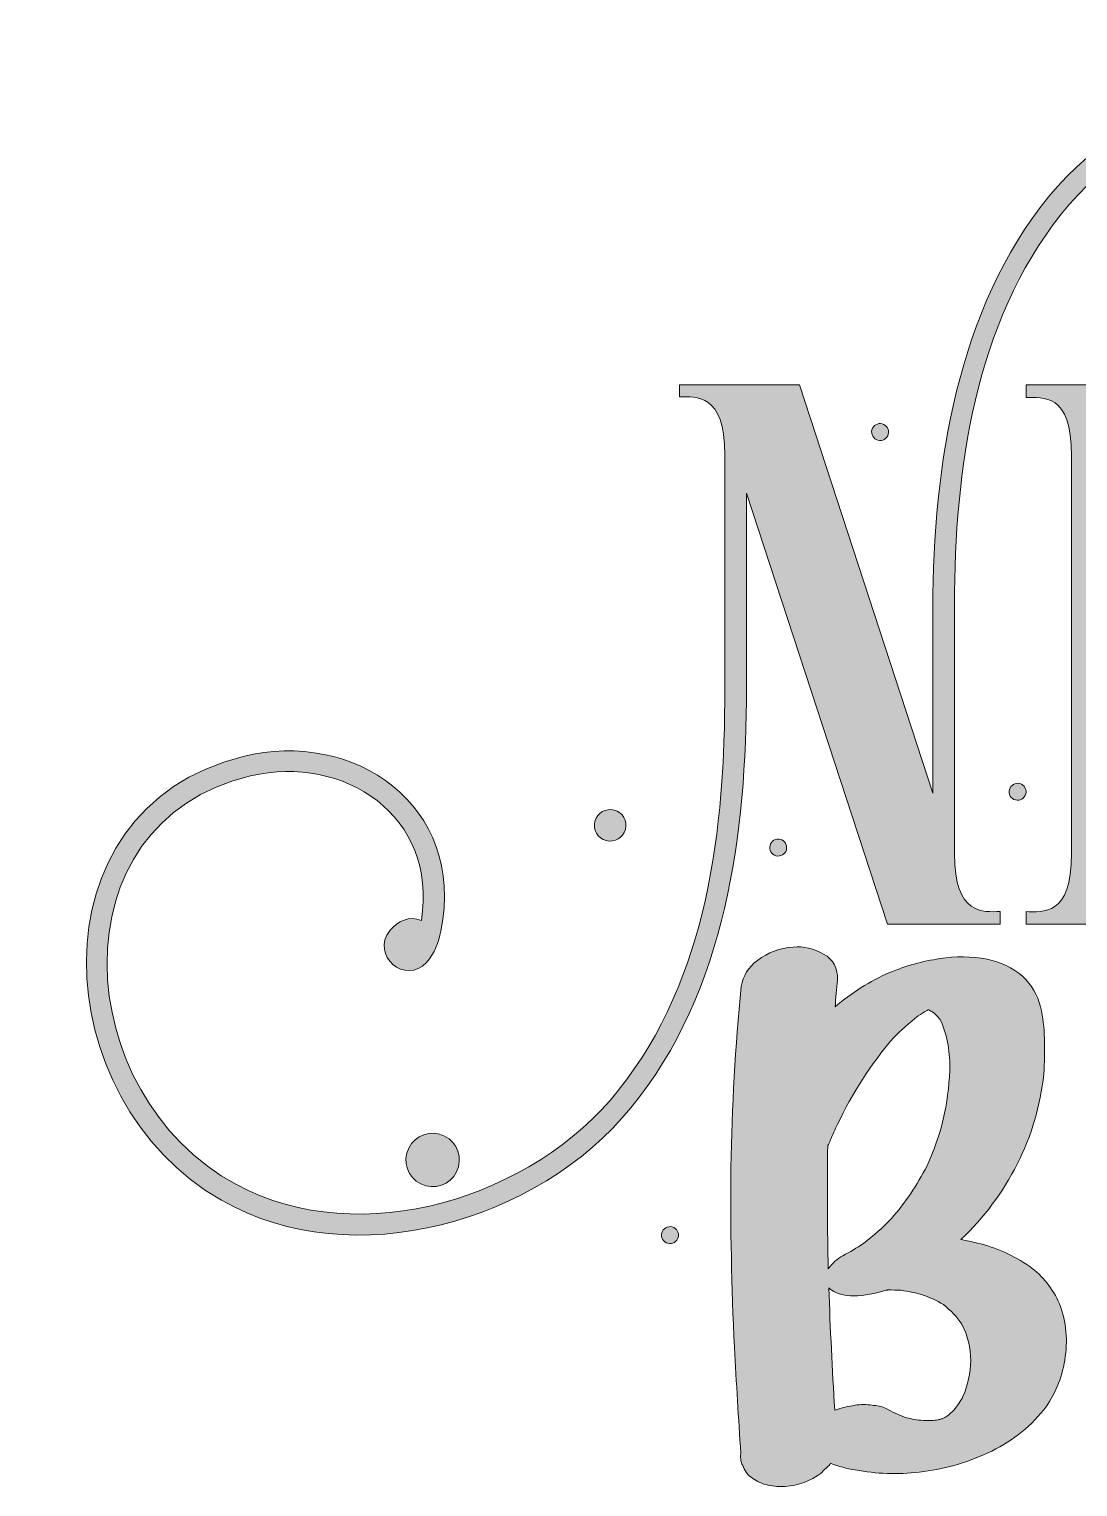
# Model space of a CAD drawing. Header units: inches. Extents: x 36 to 954, y -802 to -195.
# Drawn here: x 36 to 474, y -802 to -195 of the extents above; entities that cross this region are included whole.
import ezdxf

# ---------------------------------------------------------------- set-up
doc = ezdxf.new("R2010")
doc.units = ezdxf.units.IN
doc.header["$MEASUREMENT"] = 0
doc.layers.add('Layer 1', color=7, linetype='Continuous')

# ---------------------------------------------------------------- blocks, each defined once
blk = doc.blocks.new('block 2')
at = {"layer": 'Layer 1', "true_color": 0xffffff}
h = blk.add_hatch(color=7, dxfattribs=at)
h.dxf.hatch_style = 2
edge = h.paths.add_edge_path()
edge.add_spline(control_points=[(335.68, -388.06), (335.68, -388.06), (394.47, -567.84), (394.47, -567.84), (410.02, -567.84), (425.89, -567.84), (441.44, -567.84), (441.44, -567.84), (441.44, -562.56), (441.44, -562.56), (434.59, -562.56), (422.46, -564.42), (422.46, -538.29), (422.46, -503.77), (422.46, -468.93), (422.46, -434.41), (422.46, -378.73), (430.86, -317.15), (466.94, -271.73), (502.4, -227.25), (574.25, -204.55), (626.19, -232.54), (666.98, -254.49), (686.24, -302.88), (678.45, -342.96), (678.45, -342.96), (650.14, -342.96), (650.14, -342.96), (650.14, -342.96), (650.14, -348.25), (650.14, -348.25), (656.61, -348.25), (667.78, -346.32), (669, -368.38), (659.36, -384.82), (643.33, -397.6), (620.28, -402.99), (603.92, -406.79), (587.5, -404.45), (574.48, -397.24), (575.87, -384.06), (577.76, -373.24), (580.16, -366.6), (592.29, -335.19), (631.48, -350.12), (638.01, -388.06), (638.01, -388.06), (642.37, -388.06), (642.37, -388.06), (642.37, -388.06), (638.32, -338.61), (638.32, -338.61), (638.32, -338.61), (633.35, -338.61), (633.35, -338.61), (633.35, -341.72), (634.28, -351.05), (631.48, -353.23), (630.55, -353.85), (628.68, -353.85), (626.5, -351.67), (607.53, -334.25), (568.65, -339.23), (553.72, -359.45), (552.35, -361.25), (551.06, -363.37), (549.84, -365.74), (548.13, -358.87), (547.75, -351.25), (549.06, -342.96), (554.03, -344.83), (559.01, -342.65), (562.12, -338.61), (570.52, -328.03), (555.59, -315.9), (546.88, -325.54), (543.46, -329.28), (541.9, -333.63), (540.97, -338.61), (537.92, -353.66), (539.7, -367), (544.84, -378.11), (529.63, -425.58), (532.59, -523.54), (553.72, -551.36), (565.23, -566.91), (587.94, -573.44), (606.91, -568.78), (629.3, -563.49), (640.5, -544.83), (642.37, -522.74), (642.37, -522.74), (636.15, -522.74), (636.15, -522.74), (633.04, -560.38), (592.29, -576.24), (580.16, -544.2), (571.76, -521.73), (569.82, -453.56), (573.62, -406.62), (588.29, -413.65), (606.08, -415.68), (623.71, -411.39), (643.49, -406.41), (658.51, -396.53), (669.12, -383.73), (669.12, -435.31), (669.12, -486.67), (669.12, -538.29), (669.12, -564.73), (656.99, -562.56), (650.14, -562.56), (650.14, -562.56), (650.14, -567.84), (650.14, -567.84), (650.14, -567.84), (754.96, -567.84), (754.96, -567.84), (754.96, -567.84), (754.96, -536.12), (754.96, -536.12), (754.96, -536.12), (749.99, -536.12), (749.99, -536.12), (749.99, -536.12), (749.99, -542.34), (749.99, -542.34), (749.99, -568.15), (706.13, -568.15), (706.13, -538.29), (706.13, -538.29), (706.13, -493.19), (706.13, -493.19), (728.53, -493.51), (727.9, -498.48), (728.22, -512.17), (728.22, -512.17), (733.5, -512.17), (733.5, -512.17), (733.5, -497.55), (733.5, -482.93), (733.5, -468.31), (733.5, -468.31), (728.22, -468.31), (728.22, -468.31), (727.9, -482), (728.53, -486.97), (706.13, -487.28), (706.13, -487.28), (706.13, -372.51), (706.13, -372.51), (706.13, -342.96), (749.99, -342.96), (749.99, -368.47), (749.99, -372.51), (749.99, -374.69), (749.99, -375.31), (749.99, -375.31), (754.96, -375.31), (754.96, -375.31), (754.96, -375.31), (754.96, -342.96), (754.96, -342.96), (754.96, -342.96), (687.35, -342.96), (687.35, -342.96), (694.67, -300.28), (674.45, -249.98), (632.41, -226.01), (577.36, -194.59), (500.22, -217.3), (461.65, -264.58), (423.71, -310.92), (413.44, -377.18), (413.44, -435.65), (413.44, -461.47), (413.44, -487.28), (413.44, -513.1), (413.44, -513.1), (357.77, -342.96), (357.77, -342.96), (341.28, -342.96), (324.49, -342.96), (307.69, -342.96), (307.69, -342.96), (307.69, -347.94), (307.69, -347.94), (314.53, -347.94), (326.66, -346.07), (326.66, -372.2), (326.66, -372.2), (326.66, -469.55), (326.66, -469.55), (326.66, -527.72), (319.82, -589.93), (282.18, -637.21), (246.73, -681.68), (175.19, -704.39), (122.93, -676.4), (53.57, -639.07), (46.41, -525.23), (128.84, -505.95), (167.72, -496.93), (206.91, -522.43), (200.07, -566.29), (195.09, -564.11), (190.12, -566.6), (187.01, -570.33), (178.61, -580.91), (193.54, -593.35), (202.25, -583.71), (205.67, -579.97), (207.22, -575.31), (208.16, -570.64), (219.04, -518.08), (171.45, -486.35), (125.73, -497.86), (36.46, -519.94), (43.62, -641.25), (116.71, -682.93), (171.76, -714.34), (248.9, -691.64), (287.47, -644.36), (327.28, -595.84), (335.68, -529.59), (335.68, -468.93), (335.68, -468.93), (335.68, -388.06), (335.68, -388.06)], knot_values=[0, 0, 0, 0, 1, 1, 1, 2, 2, 2, 3, 3, 3, 4, 4, 4, 5, 5, 5, 6, 6, 6, 7, 7, 7, 8, 8, 8, 9, 9, 9, 10, 10, 10, 11, 11, 11, 12, 12, 12, 13, 13, 13, 14, 14, 14, 15, 15, 15, 16, 16, 16, 17, 17, 17, 18, 18, 18, 19, 19, 19, 20, 20, 20, 21, 21, 21, 22, 22, 22, 23, 23, 23, 24, 24, 24, 25, 25, 25, 26, 26, 26, 27, 27, 27, 28, 28, 28, 29, 29, 29, 30, 30, 30, 31, 31, 31, 32, 32, 32, 33, 33, 33, 34, 34, 34, 35, 35, 35, 36, 36, 36, 37, 37, 37, 38, 38, 38, 39, 39, 39, 40, 40, 40, 41, 41, 41, 42, 42, 42, 43, 43, 43, 44, 44, 44, 45, 45, 45, 46, 46, 46, 47, 47, 47, 48, 48, 48, 49, 49, 49, 50, 50, 50, 51, 51, 51, 52, 52, 52, 53, 53, 53, 54, 54, 54, 55, 55, 55, 56, 56, 56, 57, 57, 57, 58, 58, 58, 59, 59, 59, 60, 60, 60, 61, 61, 61, 62, 62, 62, 63, 63, 63, 64, 64, 64, 65, 65, 65, 66, 66, 66, 67, 67, 67, 68, 68, 68, 69, 69, 69, 70, 70, 70, 71, 71, 71, 72, 72, 72, 73, 73, 73, 74, 74, 74, 75, 75, 75, 76, 76, 76, 76], degree=3, periodic=1)
h = blk.add_hatch(color=7, dxfattribs=at)
h.dxf.hatch_style = 2
edge = h.paths.add_edge_path()
edge.add_spline(control_points=[(527.28, -348.25), (527.28, -348.25), (527.28, -342.96), (527.28, -342.96), (502.4, -342.96), (477.2, -342.96), (452.32, -342.96), (452.32, -342.96), (452.32, -348.25), (452.32, -348.25), (459.16, -348.25), (471.29, -346.07), (471.29, -372.51), (471.29, -427.88), (471.29, -482.93), (471.29, -538.29), (471.29, -564.73), (459.16, -562.56), (452.32, -562.56), (452.32, -562.56), (452.32, -567.84), (452.32, -567.84), (477.2, -567.84), (502.4, -567.84), (527.28, -567.84), (527.28, -567.84), (527.28, -562.56), (527.28, -562.56), (520.44, -562.56), (508.31, -564.73), (508.31, -538.29), (508.31, -482.93), (508.31, -427.88), (508.31, -372.51), (508.31, -346.07), (520.44, -348.25), (527.28, -348.25)], knot_values=[0, 0, 0, 0, 1, 1, 1, 2, 2, 2, 3, 3, 3, 4, 4, 4, 5, 5, 5, 6, 6, 6, 7, 7, 7, 8, 8, 8, 9, 9, 9, 10, 10, 10, 11, 11, 11, 12, 12, 12, 12], degree=3, periodic=1)
h = blk.add_hatch(color=7, dxfattribs=at)
h.dxf.hatch_style = 2
edge = h.paths.add_edge_path()
edge.add_spline(control_points=[(453.82, -710.54), (447.12, -705.88), (439.84, -702.63), (431.97, -700.78), (429.73, -700.2), (427.45, -699.71), (425.12, -699.32), (434.73, -690.19), (442.55, -679.7), (448.58, -667.84), (454.6, -655.99), (458.29, -643.51), (459.65, -630.39), (460.04, -625.44), (460.14, -620.48), (459.95, -615.53), (459.85, -611.06), (459.31, -606.63), (458.34, -602.26), (457.08, -597.31), (454.6, -593.08), (450.91, -589.58), (446.63, -585.89), (441.68, -583.51), (436.04, -582.44), (429.44, -581.18), (422.88, -581.08), (416.37, -582.15), (409.08, -583.22), (402.09, -585.16), (395.38, -587.98), (387.13, -591.58), (379.55, -596.34), (372.65, -602.26), (372.94, -598.47), (373.28, -594.74), (373.67, -591.04), (373.86, -586.18), (371.92, -582.59), (367.84, -580.26), (363.76, -577.92), (359.53, -576.95), (355.16, -577.34), (349.63, -577.73), (344.67, -579.58), (340.3, -582.88), (336.51, -585.7), (334.22, -589.34), (333.45, -593.81), (331.02, -618.88), (329.61, -643.99), (329.22, -669.16), (328.93, -694.13), (329.41, -719.14), (330.68, -744.21), (331.46, -758.98), (332.33, -773.75), (333.3, -788.51), (333.01, -790.65), (333.4, -792.55), (334.47, -794.2), (335.15, -796.14), (336.41, -797.69), (338.26, -798.86), (340.1, -800.22), (342.26, -801.17), (344.74, -801.7), (347.22, -802.24), (349.57, -802.41), (351.81, -802.21), (357.35, -801.82), (362.35, -799.98), (366.82, -796.67), (367.31, -796.09), (367.84, -795.56), (368.42, -795.07), (369.01, -794.49), (369.59, -793.96), (370.17, -793.47), (370.37, -793.18), (370.56, -792.89), (370.76, -792.59), (374.16, -793.86), (377.56, -794.78), (380.96, -795.36), (389.9, -797.02), (398.83, -797.31), (407.77, -796.24), (417.58, -795.17), (427.11, -792.52), (436.34, -788.29), (445.57, -784.07), (453.34, -778.07), (459.65, -770.3), (464.32, -764.18), (467.23, -757.28), (468.4, -749.6), (469.86, -741.54), (469.13, -733.72), (466.21, -726.14), (463.49, -719.73), (459.36, -714.53), (453.82, -710.54)], knot_values=[0, 0, 0, 0, 1, 1, 1, 2, 2, 2, 3, 3, 3, 4, 4, 4, 5, 5, 5, 6, 6, 6, 7, 7, 7, 8, 8, 8, 9, 9, 9, 10, 10, 10, 11, 11, 11, 12, 12, 12, 13, 13, 13, 14, 14, 14, 15, 15, 15, 16, 16, 16, 17, 17, 17, 18, 18, 18, 19, 19, 19, 20, 20, 20, 21, 21, 21, 22, 22, 22, 23, 23, 23, 24, 24, 24, 25, 25, 25, 26, 26, 26, 27, 27, 27, 28, 28, 28, 29, 29, 29, 30, 30, 30, 31, 31, 31, 32, 32, 32, 33, 33, 33, 34, 34, 34, 34], degree=3, periodic=1)
edge = h.paths.add_edge_path()
edge.add_spline(control_points=[(369.59, -660.12), (369.98, -659.44), (370.32, -658.71), (370.61, -657.93), (371.58, -655.7), (372.6, -653.47), (373.67, -651.23), (379.79, -638.21), (387.51, -626.26), (396.84, -615.38), (400.14, -611.98), (403.64, -608.87), (407.34, -606.05), (408.5, -605.28), (409.67, -604.55), (410.83, -603.87), (410.83, -603.87), (410.98, -603.72), (410.98, -603.72), (411.17, -603.63), (411.32, -603.57), (411.42, -603.57), (411.42, -603.57), (411.56, -603.57), (411.56, -603.57), (411.56, -603.57), (411.71, -603.57), (411.71, -603.57), (412.29, -603.87), (412.87, -604.16), (413.46, -604.45), (414.72, -605.52), (415.84, -606.73), (416.81, -608.09), (419.53, -614.7), (420.74, -621.6), (420.45, -628.79), (419.96, -642.68), (416.81, -655.94), (410.98, -668.57), (406.9, -676.54), (401.94, -683.88), (396.11, -690.58), (392.52, -694.27), (388.63, -697.72), (384.45, -700.93), (381.73, -702.77), (378.87, -704.47), (375.86, -706.03), (373.53, -707.29), (371.48, -709.14), (369.73, -711.57), (369.73, -711.08), (369.73, -710.64), (369.73, -710.25), (369.73, -709.57), (369.73, -708.94), (369.73, -708.36), (369.35, -692.33), (369.3, -676.25), (369.59, -660.12)], knot_values=[0, 0, 0, 0, 1, 1, 1, 2, 2, 2, 3, 3, 3, 4, 4, 4, 5, 5, 5, 6, 6, 6, 7, 7, 7, 8, 8, 8, 9, 9, 9, 10, 10, 10, 11, 11, 11, 12, 12, 12, 13, 13, 13, 14, 14, 14, 15, 15, 15, 16, 16, 16, 17, 17, 17, 18, 18, 18, 19, 19, 19, 20, 20, 20, 20], degree=3, periodic=1)
edge = h.paths.add_edge_path()
edge.add_spline(control_points=[(425.99, -764.76), (424.92, -766.8), (423.66, -768.69), (422.2, -770.44), (421.33, -771.22), (420.45, -772), (419.58, -772.77), (419.09, -773.07), (418.6, -773.36), (418.12, -773.65), (417.73, -773.84), (417.34, -773.99), (416.95, -774.09), (416.47, -774.18), (416.03, -774.33), (415.64, -774.52), (414.77, -774.62), (413.84, -774.72), (412.87, -774.81), (411.32, -774.81), (409.81, -774.77), (408.36, -774.67), (406.02, -774.38), (403.79, -773.94), (401.65, -773.36), (398.93, -772.39), (396.36, -771.17), (393.93, -769.71), (392.08, -768.84), (390.14, -768.4), (388.1, -768.4), (385.67, -768.02), (383.29, -768.02), (380.96, -768.4), (378.24, -768.79), (375.42, -769.47), (372.5, -770.44), (371.44, -753.44), (370.61, -736.44), (370.03, -719.43), (370.32, -719.73), (370.66, -720.02), (371.05, -720.31), (373.86, -722.06), (376.97, -722.88), (380.37, -722.79), (384.94, -722.69), (389.41, -721.91), (393.78, -720.46), (393.98, -720.46), (394.17, -720.46), (394.36, -720.46), (394.46, -720.36), (394.56, -720.31), (394.66, -720.31), (396.5, -720.31), (398.35, -720.36), (400.19, -720.46), (403.11, -720.84), (405.93, -721.43), (408.65, -722.2), (411.85, -723.27), (414.91, -724.68), (417.83, -726.43), (420.84, -728.76), (423.41, -731.48), (425.55, -734.59), (427.98, -739.35), (429.2, -744.41), (429.2, -749.75), (429.1, -754.99), (428.03, -760), (425.99, -764.76)], knot_values=[0, 0, 0, 0, 1, 1, 1, 2, 2, 2, 3, 3, 3, 4, 4, 4, 5, 5, 5, 6, 6, 6, 7, 7, 7, 8, 8, 8, 9, 9, 9, 10, 10, 10, 11, 11, 11, 12, 12, 12, 13, 13, 13, 14, 14, 14, 15, 15, 15, 16, 16, 16, 17, 17, 17, 18, 18, 18, 19, 19, 19, 20, 20, 20, 21, 21, 21, 22, 22, 22, 23, 23, 23, 24, 24, 24, 24], degree=3, periodic=1)
at = {"layer": 'Layer 1', "lineweight": 0}
for points, knots in [([(335.68, -388.06), (335.68, -388.06), (394.47, -567.84), (394.47, -567.84), (410.02, -567.84), (425.89, -567.84), (441.44, -567.84), (441.44, -567.84), (441.44, -562.56), (441.44, -562.56), (434.59, -562.56), (422.46, -564.42), (422.46, -538.29), (422.46, -503.77), (422.46, -468.93), (422.46, -434.41), (422.46, -378.73), (430.86, -317.15), (466.94, -271.73), (502.4, -227.25), (574.25, -204.55), (626.19, -232.54), (666.98, -254.49), (686.24, -302.88), (678.45, -342.96), (678.45, -342.96), (650.14, -342.96), (650.14, -342.96), (650.14, -342.96), (650.14, -348.25), (650.14, -348.25), (656.61, -348.25), (667.78, -346.32), (669, -368.38), (659.36, -384.82), (643.33, -397.6), (620.28, -402.99), (603.92, -406.79), (587.5, -404.45), (574.48, -397.24), (575.87, -384.06), (577.76, -373.24), (580.16, -366.6), (592.29, -335.19), (631.48, -350.12), (638.01, -388.06), (638.01, -388.06), (642.37, -388.06), (642.37, -388.06), (642.37, -388.06), (638.32, -338.61), (638.32, -338.61), (638.32, -338.61), (633.35, -338.61), (633.35, -338.61), (633.35, -341.72), (634.28, -351.05), (631.48, -353.23), (630.55, -353.85), (628.68, -353.85), (626.5, -351.67), (607.53, -334.25), (568.65, -339.23), (553.72, -359.45), (552.35, -361.25), (551.06, -363.37), (549.84, -365.74), (548.13, -358.87), (547.75, -351.25), (549.06, -342.96), (554.03, -344.83), (559.01, -342.65), (562.12, -338.61), (570.52, -328.03), (555.59, -315.9), (546.88, -325.54), (543.46, -329.28), (541.9, -333.63), (540.97, -338.61), (537.92, -353.66), (539.7, -367), (544.84, -378.11), (529.63, -425.58), (532.59, -523.54), (553.72, -551.36), (565.23, -566.91), (587.94, -573.44), (606.91, -568.78), (629.3, -563.49), (640.5, -544.83), (642.37, -522.74), (642.37, -522.74), (636.15, -522.74), (636.15, -522.74), (633.04, -560.38), (592.29, -576.24), (580.16, -544.2), (571.76, -521.73), (569.82, -453.56), (573.62, -406.62), (588.29, -413.65), (606.08, -415.68), (623.71, -411.39), (643.49, -406.41), (658.51, -396.53), (669.12, -383.73), (669.12, -435.31), (669.12, -486.67), (669.12, -538.29), (669.12, -564.73), (656.99, -562.56), (650.14, -562.56), (650.14, -562.56), (650.14, -567.84), (650.14, -567.84), (650.14, -567.84), (754.96, -567.84), (754.96, -567.84), (754.96, -567.84), (754.96, -536.12), (754.96, -536.12), (754.96, -536.12), (749.99, -536.12), (749.99, -536.12), (749.99, -536.12), (749.99, -542.34), (749.99, -542.34), (749.99, -568.15), (706.13, -568.15), (706.13, -538.29), (706.13, -538.29), (706.13, -493.19), (706.13, -493.19), (728.53, -493.51), (727.9, -498.48), (728.22, -512.17), (728.22, -512.17), (733.5, -512.17), (733.5, -512.17), (733.5, -497.55), (733.5, -482.93), (733.5, -468.31), (733.5, -468.31), (728.22, -468.31), (728.22, -468.31), (727.9, -482), (728.53, -486.97), (706.13, -487.28), (706.13, -487.28), (706.13, -372.51), (706.13, -372.51), (706.13, -342.96), (749.99, -342.96), (749.99, -368.47), (749.99, -372.51), (749.99, -374.69), (749.99, -375.31), (749.99, -375.31), (754.96, -375.31), (754.96, -375.31), (754.96, -375.31), (754.96, -342.96), (754.96, -342.96), (754.96, -342.96), (687.35, -342.96), (687.35, -342.96), (694.67, -300.28), (674.45, -249.98), (632.41, -226.01), (577.36, -194.59), (500.22, -217.3), (461.65, -264.58), (423.71, -310.92), (413.44, -377.18), (413.44, -435.65), (413.44, -461.47), (413.44, -487.28), (413.44, -513.1), (413.44, -513.1), (357.77, -342.96), (357.77, -342.96), (341.28, -342.96), (324.49, -342.96), (307.69, -342.96), (307.69, -342.96), (307.69, -347.94), (307.69, -347.94), (314.53, -347.94), (326.66, -346.07), (326.66, -372.2), (326.66, -372.2), (326.66, -469.55), (326.66, -469.55), (326.66, -527.72), (319.82, -589.93), (282.18, -637.21), (246.73, -681.68), (175.19, -704.39), (122.93, -676.4), (53.57, -639.07), (46.41, -525.23), (128.84, -505.95), (167.72, -496.93), (206.91, -522.43), (200.07, -566.29), (195.09, -564.11), (190.12, -566.6), (187.01, -570.33), (178.61, -580.91), (193.54, -593.35), (202.25, -583.71), (205.67, -579.97), (207.22, -575.31), (208.16, -570.64), (219.04, -518.08), (171.45, -486.35), (125.73, -497.86), (36.46, -519.94), (43.62, -641.25), (116.71, -682.93), (171.76, -714.34), (248.9, -691.64), (287.47, -644.36), (327.28, -595.84), (335.68, -529.59), (335.68, -468.93), (335.68, -468.93), (335.68, -388.06), (335.68, -388.06)], [0, 0, 0, 0, 1, 1, 1, 2, 2, 2, 3, 3, 3, 4, 4, 4, 5, 5, 5, 6, 6, 6, 7, 7, 7, 8, 8, 8, 9, 9, 9, 10, 10, 10, 11, 11, 11, 12, 12, 12, 13, 13, 13, 14, 14, 14, 15, 15, 15, 16, 16, 16, 17, 17, 17, 18, 18, 18, 19, 19, 19, 20, 20, 20, 21, 21, 21, 22, 22, 22, 23, 23, 23, 24, 24, 24, 25, 25, 25, 26, 26, 26, 27, 27, 27, 28, 28, 28, 29, 29, 29, 30, 30, 30, 31, 31, 31, 32, 32, 32, 33, 33, 33, 34, 34, 34, 35, 35, 35, 36, 36, 36, 37, 37, 37, 38, 38, 38, 39, 39, 39, 40, 40, 40, 41, 41, 41, 42, 42, 42, 43, 43, 43, 44, 44, 44, 45, 45, 45, 46, 46, 46, 47, 47, 47, 48, 48, 48, 49, 49, 49, 50, 50, 50, 51, 51, 51, 52, 52, 52, 53, 53, 53, 54, 54, 54, 55, 55, 55, 56, 56, 56, 57, 57, 57, 58, 58, 58, 59, 59, 59, 60, 60, 60, 61, 61, 61, 62, 62, 62, 63, 63, 63, 64, 64, 64, 65, 65, 65, 66, 66, 66, 67, 67, 67, 68, 68, 68, 69, 69, 69, 70, 70, 70, 71, 71, 71, 72, 72, 72, 73, 73, 73, 74, 74, 74, 75, 75, 75, 76, 76, 76, 76]), ([(527.28, -348.25), (527.28, -348.25), (527.28, -342.96), (527.28, -342.96), (502.4, -342.96), (477.2, -342.96), (452.32, -342.96), (452.32, -342.96), (452.32, -348.25), (452.32, -348.25), (459.16, -348.25), (471.29, -346.07), (471.29, -372.51), (471.29, -427.88), (471.29, -482.93), (471.29, -538.29), (471.29, -564.73), (459.16, -562.56), (452.32, -562.56), (452.32, -562.56), (452.32, -567.84), (452.32, -567.84), (477.2, -567.84), (502.4, -567.84), (527.28, -567.84), (527.28, -567.84), (527.28, -562.56), (527.28, -562.56), (520.44, -562.56), (508.31, -564.73), (508.31, -538.29), (508.31, -482.93), (508.31, -427.88), (508.31, -372.51), (508.31, -346.07), (520.44, -348.25), (527.28, -348.25)], [0, 0, 0, 0, 1, 1, 1, 2, 2, 2, 3, 3, 3, 4, 4, 4, 5, 5, 5, 6, 6, 6, 7, 7, 7, 8, 8, 8, 9, 9, 9, 10, 10, 10, 11, 11, 11, 12, 12, 12, 12]), ([(453.82, -710.54), (447.12, -705.88), (439.84, -702.63), (431.97, -700.78), (429.73, -700.2), (427.45, -699.71), (425.12, -699.32), (434.73, -690.19), (442.55, -679.7), (448.58, -667.84), (454.6, -655.99), (458.29, -643.51), (459.65, -630.39), (460.04, -625.44), (460.14, -620.48), (459.95, -615.53), (459.85, -611.06), (459.31, -606.63), (458.34, -602.26), (457.08, -597.31), (454.6, -593.08), (450.91, -589.58), (446.63, -585.89), (441.68, -583.51), (436.04, -582.44), (429.44, -581.18), (422.88, -581.08), (416.37, -582.15), (409.08, -583.22), (402.09, -585.16), (395.38, -587.98), (387.13, -591.58), (379.55, -596.34), (372.65, -602.26), (372.94, -598.47), (373.28, -594.74), (373.67, -591.04), (373.86, -586.18), (371.92, -582.59), (367.84, -580.26), (363.76, -577.92), (359.53, -576.95), (355.16, -577.34), (349.63, -577.73), (344.67, -579.58), (340.3, -582.88), (336.51, -585.7), (334.22, -589.34), (333.45, -593.81), (331.02, -618.88), (329.61, -643.99), (329.22, -669.16), (328.93, -694.13), (329.41, -719.14), (330.68, -744.21), (331.46, -758.98), (332.33, -773.75), (333.3, -788.51), (333.01, -790.65), (333.4, -792.55), (334.47, -794.2), (335.15, -796.14), (336.41, -797.69), (338.26, -798.86), (340.1, -800.22), (342.26, -801.17), (344.74, -801.7), (347.22, -802.24), (349.57, -802.41), (351.81, -802.21), (357.35, -801.82), (362.35, -799.98), (366.82, -796.67), (367.31, -796.09), (367.84, -795.56), (368.42, -795.07), (369.01, -794.49), (369.59, -793.96), (370.17, -793.47), (370.37, -793.18), (370.56, -792.89), (370.76, -792.59), (374.16, -793.86), (377.56, -794.78), (380.96, -795.36), (389.9, -797.02), (398.83, -797.31), (407.77, -796.24), (417.58, -795.17), (427.11, -792.52), (436.34, -788.29), (445.57, -784.07), (453.34, -778.07), (459.65, -770.3), (464.32, -764.18), (467.23, -757.28), (468.4, -749.6), (469.86, -741.54), (469.13, -733.72), (466.21, -726.14), (463.49, -719.73), (459.36, -714.53), (453.82, -710.54)], [0, 0, 0, 0, 1, 1, 1, 2, 2, 2, 3, 3, 3, 4, 4, 4, 5, 5, 5, 6, 6, 6, 7, 7, 7, 8, 8, 8, 9, 9, 9, 10, 10, 10, 11, 11, 11, 12, 12, 12, 13, 13, 13, 14, 14, 14, 15, 15, 15, 16, 16, 16, 17, 17, 17, 18, 18, 18, 19, 19, 19, 20, 20, 20, 21, 21, 21, 22, 22, 22, 23, 23, 23, 24, 24, 24, 25, 25, 25, 26, 26, 26, 27, 27, 27, 28, 28, 28, 29, 29, 29, 30, 30, 30, 31, 31, 31, 32, 32, 32, 33, 33, 33, 34, 34, 34, 34]), ([(369.59, -660.12), (369.98, -659.44), (370.32, -658.71), (370.61, -657.93), (371.58, -655.7), (372.6, -653.47), (373.67, -651.23), (379.79, -638.21), (387.51, -626.26), (396.84, -615.38), (400.14, -611.98), (403.64, -608.87), (407.34, -606.05), (408.5, -605.28), (409.67, -604.55), (410.83, -603.87), (410.83, -603.87), (410.98, -603.72), (410.98, -603.72), (411.17, -603.63), (411.32, -603.57), (411.42, -603.57), (411.42, -603.57), (411.56, -603.57), (411.56, -603.57), (411.56, -603.57), (411.71, -603.57), (411.71, -603.57), (412.29, -603.87), (412.87, -604.16), (413.46, -604.45), (414.72, -605.52), (415.84, -606.73), (416.81, -608.09), (419.53, -614.7), (420.74, -621.6), (420.45, -628.79), (419.96, -642.68), (416.81, -655.94), (410.98, -668.57), (406.9, -676.54), (401.94, -683.88), (396.11, -690.58), (392.52, -694.27), (388.63, -697.72), (384.45, -700.93), (381.73, -702.77), (378.87, -704.47), (375.86, -706.03), (373.53, -707.29), (371.48, -709.14), (369.73, -711.57), (369.73, -711.08), (369.73, -710.64), (369.73, -710.25), (369.73, -709.57), (369.73, -708.94), (369.73, -708.36), (369.35, -692.33), (369.3, -676.25), (369.59, -660.12)], [0, 0, 0, 0, 1, 1, 1, 2, 2, 2, 3, 3, 3, 4, 4, 4, 5, 5, 5, 6, 6, 6, 7, 7, 7, 8, 8, 8, 9, 9, 9, 10, 10, 10, 11, 11, 11, 12, 12, 12, 13, 13, 13, 14, 14, 14, 15, 15, 15, 16, 16, 16, 17, 17, 17, 18, 18, 18, 19, 19, 19, 20, 20, 20, 20]), ([(425.99, -764.76), (424.92, -766.8), (423.66, -768.69), (422.2, -770.44), (421.33, -771.22), (420.45, -772), (419.58, -772.77), (419.09, -773.07), (418.6, -773.36), (418.12, -773.65), (417.73, -773.84), (417.34, -773.99), (416.95, -774.09), (416.47, -774.18), (416.03, -774.33), (415.64, -774.52), (414.77, -774.62), (413.84, -774.72), (412.87, -774.81), (411.32, -774.81), (409.81, -774.77), (408.36, -774.67), (406.02, -774.38), (403.79, -773.94), (401.65, -773.36), (398.93, -772.39), (396.36, -771.17), (393.93, -769.71), (392.08, -768.84), (390.14, -768.4), (388.1, -768.4), (385.67, -768.02), (383.29, -768.02), (380.96, -768.4), (378.24, -768.79), (375.42, -769.47), (372.5, -770.44), (371.44, -753.44), (370.61, -736.44), (370.03, -719.43), (370.32, -719.73), (370.66, -720.02), (371.05, -720.31), (373.86, -722.06), (376.97, -722.88), (380.37, -722.79), (384.94, -722.69), (389.41, -721.91), (393.78, -720.46), (393.98, -720.46), (394.17, -720.46), (394.36, -720.46), (394.46, -720.36), (394.56, -720.31), (394.66, -720.31), (396.5, -720.31), (398.35, -720.36), (400.19, -720.46), (403.11, -720.84), (405.93, -721.43), (408.65, -722.2), (411.85, -723.27), (414.91, -724.68), (417.83, -726.43), (420.84, -728.76), (423.41, -731.48), (425.55, -734.59), (427.98, -739.35), (429.2, -744.41), (429.2, -749.75), (429.1, -754.99), (428.03, -760), (425.99, -764.76)], [0, 0, 0, 0, 1, 1, 1, 2, 2, 2, 3, 3, 3, 4, 4, 4, 5, 5, 5, 6, 6, 6, 7, 7, 7, 8, 8, 8, 9, 9, 9, 10, 10, 10, 11, 11, 11, 12, 12, 12, 13, 13, 13, 14, 14, 14, 15, 15, 15, 16, 16, 16, 17, 17, 17, 18, 18, 18, 19, 19, 19, 20, 20, 20, 21, 21, 21, 22, 22, 22, 23, 23, 23, 24, 24, 24, 24])]:
    blk.add_open_spline(points, degree=3, knots=knots, dxfattribs=at)

msp = doc.modelspace()

# ---------------------------------------------------------------- hatches: boundary and pattern name
at = {"layer": 'Layer 1', "true_color": 0xffffff}
h = msp.add_hatch(color=7, dxfattribs=at)
h.dxf.hatch_style = 2
edge = h.paths.add_edge_path()
edge.add_spline(control_points=[(392.33, -359.18), (394.21, -359.68), (395.33, -361.62), (394.83, -363.51), (394.32, -365.39), (392.38, -366.51), (390.5, -366.01), (388.61, -365.5), (387.49, -363.56), (387.99, -361.68), (388.5, -359.79), (390.44, -358.67), (392.33, -359.18)], knot_values=[0, 0, 0, 0, 1, 1, 1, 2, 2, 2, 3, 3, 3, 4, 4, 4, 4], degree=3, periodic=1)
h = msp.add_hatch(color=7, dxfattribs=at)
h.dxf.hatch_style = 2
edge = h.paths.add_edge_path()
edge.add_spline(control_points=[(449.7, -509.17), (451.58, -509.67), (452.7, -511.61), (452.2, -513.5), (451.69, -515.38), (449.76, -516.5), (447.87, -516), (445.98, -515.49), (444.86, -513.55), (445.37, -511.67), (445.87, -509.78), (447.81, -508.66), (449.7, -509.17)], knot_values=[0, 0, 0, 0, 1, 1, 1, 2, 2, 2, 3, 3, 3, 4, 4, 4, 4], degree=3, periodic=1)
h = msp.add_hatch(color=7, dxfattribs=at)
h.dxf.hatch_style = 2
edge = h.paths.add_edge_path()
edge.add_spline(control_points=[(280.54, -520.22), (284.04, -521.16), (286.13, -524.76), (285.19, -528.27), (284.25, -531.78), (280.64, -533.86), (277.14, -532.92), (273.63, -531.98), (271.55, -528.38), (272.48, -524.87), (273.42, -521.36), (277.03, -519.28), (280.54, -520.22)], knot_values=[0, 0, 0, 0, 1, 1, 1, 2, 2, 2, 3, 3, 3, 4, 4, 4, 4], degree=3, periodic=1)
h = msp.add_hatch(color=7, dxfattribs=at)
h.dxf.hatch_style = 2
edge = h.paths.add_edge_path()
edge.add_spline(control_points=[(349.82, -532.42), (351.7, -532.93), (352.82, -534.87), (352.32, -536.75), (351.81, -538.64), (349.88, -539.76), (347.99, -539.25), (346.1, -538.75), (344.98, -536.81), (345.49, -534.92), (345.99, -533.04), (347.93, -531.92), (349.82, -532.42)], knot_values=[0, 0, 0, 0, 1, 1, 1, 2, 2, 2, 3, 3, 3, 4, 4, 4, 4], degree=3, periodic=1)
h = msp.add_hatch(color=7, dxfattribs=at)
h.dxf.hatch_style = 2
edge = h.paths.add_edge_path()
edge.add_spline(control_points=[(207.65, -655.36), (213.6, -656.95), (217.12, -663.05), (215.53, -669), (213.94, -674.94), (207.84, -678.47), (201.89, -676.87), (195.95, -675.28), (192.42, -669.18), (194.01, -663.23), (195.6, -657.29), (201.71, -653.76), (207.65, -655.36)], knot_values=[0, 0, 0, 0, 1, 1, 1, 2, 2, 2, 3, 3, 3, 4, 4, 4, 4], degree=3, periodic=1)
h = msp.add_hatch(color=7, dxfattribs=at)
h.dxf.hatch_style = 2
edge = h.paths.add_edge_path()
edge.add_spline(control_points=[(304.68, -694.01), (306.57, -694.52), (307.69, -696.46), (307.18, -698.34), (306.68, -700.23), (304.74, -701.35), (302.85, -700.85), (300.97, -700.34), (299.85, -698.4), (300.35, -696.52), (300.86, -694.63), (302.8, -693.51), (304.68, -694.01)], knot_values=[0, 0, 0, 0, 1, 1, 1, 2, 2, 2, 3, 3, 3, 4, 4, 4, 4], degree=3, periodic=1)

# ---------------------------------------------------------------- linework, layer by layer
at = {"layer": 'Layer 1', "lineweight": 0}
for points in [[(392.33, -359.18), (394.21, -359.68), (395.33, -361.62), (394.83, -363.51), (394.32, -365.39), (392.38, -366.51), (390.5, -366.01), (388.61, -365.5), (387.49, -363.56), (387.99, -361.68), (388.5, -359.79), (390.44, -358.67), (392.33, -359.18)], [(449.7, -509.17), (451.58, -509.67), (452.7, -511.61), (452.2, -513.5), (451.69, -515.38), (449.76, -516.5), (447.87, -516), (445.98, -515.49), (444.86, -513.55), (445.37, -511.67), (445.87, -509.78), (447.81, -508.66), (449.7, -509.17)], [(280.54, -520.22), (284.04, -521.16), (286.13, -524.76), (285.19, -528.27), (284.25, -531.78), (280.64, -533.86), (277.14, -532.92), (273.63, -531.98), (271.55, -528.38), (272.48, -524.87), (273.42, -521.36), (277.03, -519.28), (280.54, -520.22)], [(349.82, -532.42), (351.7, -532.93), (352.82, -534.87), (352.32, -536.75), (351.81, -538.64), (349.88, -539.76), (347.99, -539.25), (346.1, -538.75), (344.98, -536.81), (345.49, -534.92), (345.99, -533.04), (347.93, -531.92), (349.82, -532.42)], [(207.65, -655.36), (213.6, -656.95), (217.12, -663.05), (215.53, -669), (213.94, -674.94), (207.84, -678.47), (201.89, -676.87), (195.95, -675.28), (192.42, -669.18), (194.01, -663.23), (195.6, -657.29), (201.71, -653.76), (207.65, -655.36)], [(304.68, -694.01), (306.57, -694.52), (307.69, -696.46), (307.18, -698.34), (306.68, -700.23), (304.74, -701.35), (302.85, -700.85), (300.97, -700.34), (299.85, -698.4), (300.35, -696.52), (300.86, -694.63), (302.8, -693.51), (304.68, -694.01)]]:
    msp.add_open_spline(points, degree=3, knots=[0, 0, 0, 0, 1, 1, 1, 2, 2, 2, 3, 3, 3, 4, 4, 4, 4], dxfattribs=at)

# ---------------------------------------------------------------- block references
at = {"layer": 'Layer 1'}
msp.add_blockref('block 2', (0, 0), dxfattribs=at)

doc.saveas('drawing.dxf')
